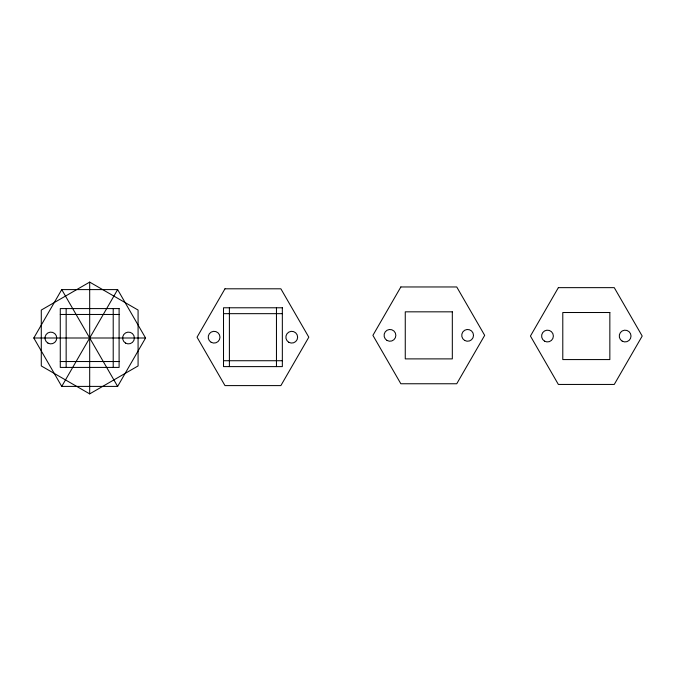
<?xml version="1.0" encoding="UTF-8"?>
<svg xmlns="http://www.w3.org/2000/svg" width="676" height="676" viewBox="0 0 676 676"><rect width="100%" height="100%" fill="white"/><g stroke="black" fill="none" stroke-linecap="round" stroke-linejoin="round"><path stroke-width="1.01" d="M33.8 338L61.744 289.598L117.632 289.598L145.568 338L117.632 386.402L61.744 386.402L33.8 338L145.568 338M61.744 386.402L117.632 289.598M89.688 282.112L41.287 310.056L41.287 365.944L89.688 393.888L138.081 365.944L138.081 310.056L89.688 282.112L89.688 393.888M223.511 313.664L282.34 313.664M60.274 314.467L119.103 314.467M223.511 360.73L282.34 360.73M60.274 361.533L119.103 361.533M61.744 289.598L117.632 386.402M276.459 307.783L276.459 366.612M229.392 307.783L229.392 366.612M113.213 308.586L113.213 367.414M66.155 308.586L66.155 367.414M224.981 288.804L197.037 337.197L224.981 385.599L280.87 385.599L308.814 337.197L280.87 288.804L224.981 288.804M400.851 286.962L372.907 335.355L400.851 383.757L456.739 383.757L484.675 335.355L456.739 286.962L400.851 286.962M558.368 287.646L530.432 336.048L558.368 384.441L614.256 384.441L642.2 336.048L614.256 287.646L558.368 287.646M282.34 307.783L223.511 307.783L223.511 366.612L282.34 366.612L282.34 307.783M119.103 308.586L60.274 308.586L60.274 367.414L119.103 367.414L119.103 308.586M452.32 311.83L405.262 311.83L405.262 358.888L452.32 358.888L452.32 311.83M609.845 312.515L562.787 312.515L562.787 359.573L609.845 359.573L609.845 312.515M47.92 343.095A5.881 5.881 0 0 0 56.742 338A5.881 5.881 0 0 0 47.92 332.905A5.881 5.881 0 0 0 47.92 343.095M125.567 343.095A5.881 5.881 0 0 0 134.397 338A5.881 5.881 0 0 0 125.567 332.905A5.881 5.881 0 0 0 125.567 343.095M211.157 342.293A5.881 5.881 0 0 0 219.979 337.197A5.881 5.881 0 0 0 211.157 332.102A5.881 5.881 0 0 0 211.157 342.293M288.813 342.293A5.881 5.881 0 0 0 297.634 337.197A5.881 5.881 0 0 0 288.813 332.102A5.881 5.881 0 0 0 288.813 342.293M387.027 340.45A5.881 5.881 0 0 0 395.849 335.355A5.881 5.881 0 0 0 387.027 330.26A5.881 5.881 0 0 0 387.027 340.45M464.674 340.45A5.881 5.881 0 0 0 473.504 335.355A5.881 5.881 0 0 0 464.674 330.26A5.881 5.881 0 0 0 464.674 340.45M544.543 341.143A5.881 5.881 0 0 0 553.374 336.048A5.881 5.881 0 0 0 544.543 330.953A5.881 5.881 0 0 0 544.543 341.143M622.199 341.143A5.881 5.881 0 0 0 631.021 336.048A5.881 5.881 0 0 0 622.199 330.953A5.881 5.881 0 0 0 622.199 341.143"/></g></svg>
